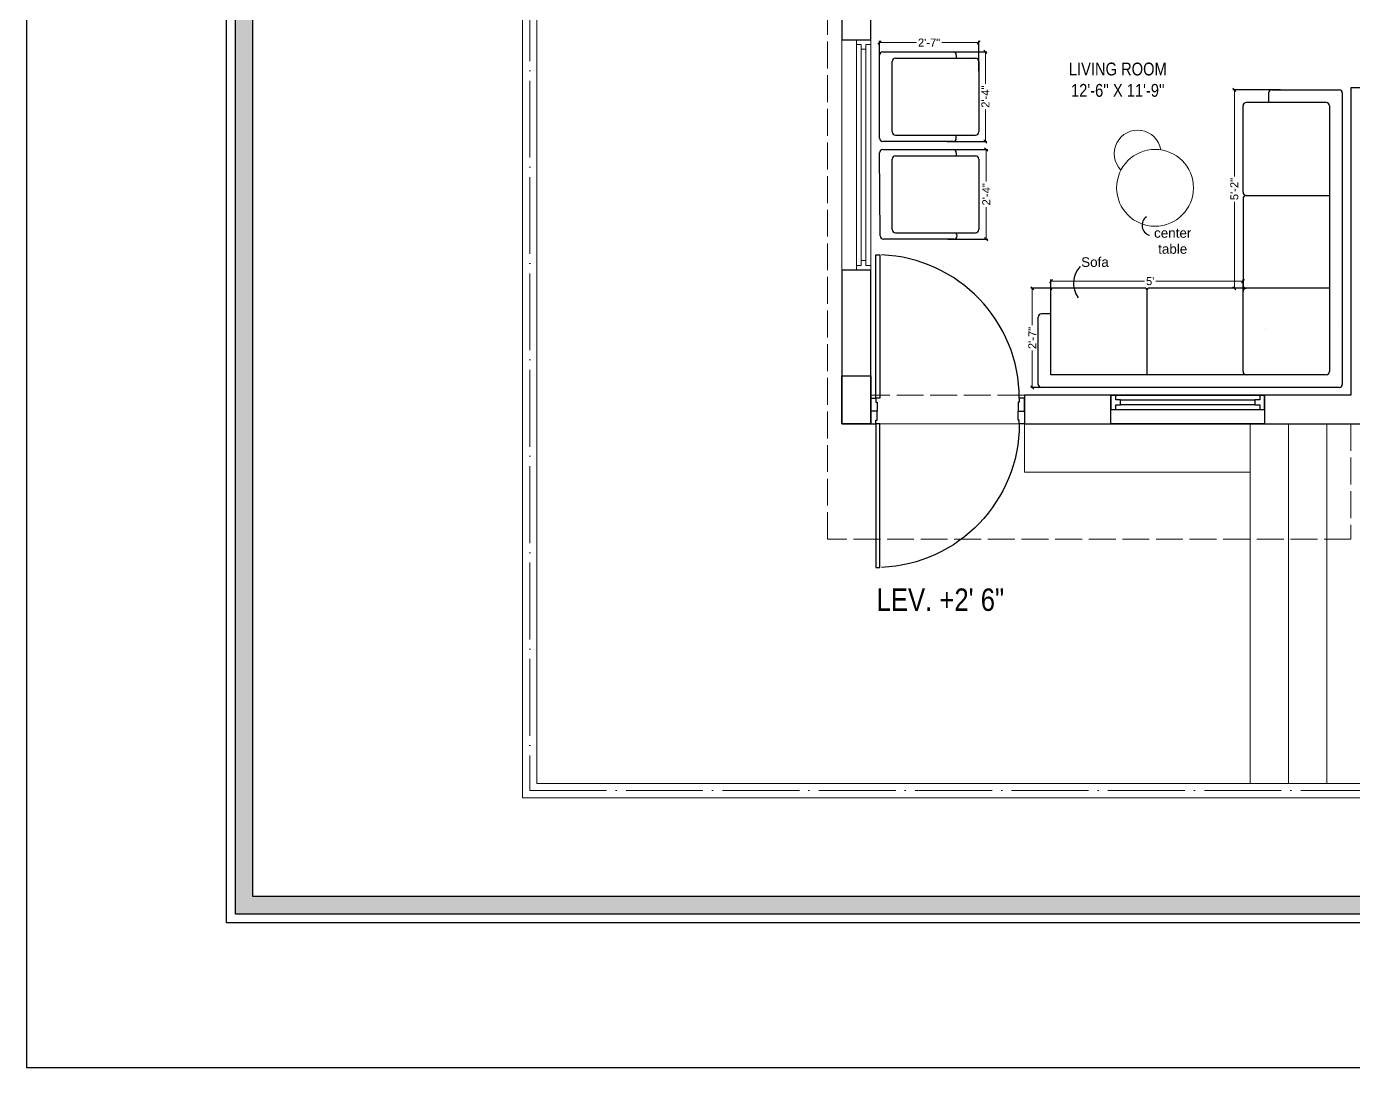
# Model space of a CAD drawing. Header units: millimetres. Extents: x 56222 to 154870, y -177588 to -121287.
# Drawn here: x 147853 to 148267.5, y -177588 to -177262.9 of the extents above; entities that cross this region are included whole.
import ezdxf

# ---------------------------------------------------------------- set-up
doc = ezdxf.new("R2010")
doc.units = ezdxf.units.MM
doc.header["$MEASUREMENT"] = 0
doc.header["$PDMODE"] = 35
doc.linetypes.add('ACAD_ISO02W100', pattern=[15, 12, -3])
doc.linetypes.add('ACAD_ISO04W100', pattern=[30, 24, -3, 0, -3])
doc.layers.get('Defpoints').update_dxf_attribs({"color": 220})
for name, color, linetype in [('AR DOOR', 40, 'Continuous'), ('AR ELE-5', 134, 'Continuous'), ('GROUND FLOOR  ( Text )', 251, 'Continuous')]:
    doc.layers.add(name, color=color, linetype=linetype)
for name, color, linetype, lineweight in [('COLUMN', 1, 'Continuous', 30), ('dim05', 1, 'Continuous', 13), ('ELEVATION ( SPIRAL STAIR )', 250, 'Continuous', 9), ('FIRST FLOOR ( TEXT )', 7, 'Continuous', 9), ('FUR', 250, 'Continuous', 0), ('FURNITURE', 32, 'Continuous', 9), ('GROUND FLOOR', 7, 'Continuous', 9), ('GROUND FLOOR  ( PLINE )', 251, 'Continuous', 30), ('GROUND FLOOR ( DW_RAIL )', 7, 'Continuous', 9), ('Labelling', 1, 'Continuous', 25), ('NAME PLATE', 7, 'Continuous', 25), ('wall', 7, 'Continuous', 30), ('XX~SLAB ( BEAM )~ ( DIM )', 7, 'Continuous', 9)]:
    doc.layers.add(name, color=color, linetype=linetype, lineweight=lineweight)
doc.styles.add('Arial', font='arial.ttf')
doc.styles.add("Cn_BT_0'-0", font='swissc.ttf')
doc.styles.add('KATHA', font='swissc.ttf')
doc.styles.get("Standard").update_dxf_attribs({"font": 'arial.ttf', "height": 6})
doc.styles.add('style4', font='ARIALN.TTF')
doc.dimstyles.new('ISO-25', dxfattribs={"dimtxt": 2.5, "dimasz": 1, "dimexe": 0.5, "dimexo": 1, "dimtad": 0, "dimdec": 1, "dimlunit": 4, "dimtxsty": 'Standard', "dimblk": 'OBLIQUE', "dimcen": 2.5, "dimclrd": 1, "dimclre": 1, "dimclrt": 5, "dimadec": 0, "dimazin": 0, "dimtfac": 1, "dimtdec": 1, "dimtmove": 0, "dimatfit": 3, "dimfxl": 1, "dimlwd": -1, "dimarcsym": 0})

# ---------------------------------------------------------------- blocks, each defined once
blk = doc.blocks.new('LAYOUT FILE')
at = {"layer": 'NAME PLATE', "true_color": 0xd39e00}
h = blk.add_hatch(color=42, dxfattribs=at)
h.paths.add_polyline_path([(3346889.83, -513806.18), (3346889.83, -514260.7), (3347535.56, -514260.7), (3347535.56, -513806.18)])
h.paths.add_polyline_path([(3346894.36, -513810.71), (3347531.03, -513810.71), (3347531.03, -514256.17), (3346894.36, -514256.17)], flags=16)
at = {"layer": 'NAME PLATE', "color": 42, "true_color": 0xd39e00}
for points in [[(3346887.56, -513803.91), (3347537.83, -513803.91), (3347537.83, -514262.96), (3346887.56, -514262.96)], [(3346889.83, -513806.18), (3347535.56, -513806.18), (3347535.56, -514260.7), (3346889.83, -514260.7)], [(3346894.36, -513810.71), (3347531.03, -513810.71), (3347531.03, -514256.17), (3346894.36, -514256.17)]]:
    blk.add_lwpolyline(points, close=True, dxfattribs=at)
blk = doc.blocks.new('*U257')
for points in [[(0, 0), (0, 1120), (30, 1120), (30, 0)], [(-40, 0), (0, 0), (0, -30), (10, -30), (10, -100), (-40, -100)], [(1160, 0), (1120, 0), (1120, -30), (1110, -30), (1110, -100), (1160, -100)]]:
    blk.add_lwpolyline(points, close=True)
at = {"layer": 'AR ELE-5', "linetype": 'ByBlock', "ltscale": 15}
blk.add_arc((-2, -1), 1122, 0.0347, 87.627, dxfattribs=at)
blk = doc.blocks.new('_Oblique')
at = {"layer": 'wall', "color": 0, "lineweight": -2}
blk.add_line((-0.5, -0.5), (0.5, 0.5), dxfattribs=at)
blk = doc.blocks.new('*D471')
at = {"layer": 'Defpoints', "color": 0, "transparency": 16777216}
for p in [(148232.97, -177342.46), (148172.97, -177353.27), (148232.97, -177353.27)]:
    blk.add_point(p, dxfattribs=at)
at = {"layer": 'dim05', "color": 1, "linetype": 'Continuous', "lineweight": -2, "transparency": 16777216}
for p, q in [((148172.97, -177352.27), (148172.97, -177341.96)), ((148232.97, -177352.27), (148232.97, -177341.96))]:
    blk.add_line(p, q, dxfattribs=at)
at = {"layer": 'dim05', "color": 1, "linetype": 'Continuous', "transparency": 16777216}
for p, q in [((148172.97, -177342.46), (148202.2, -177342.46)), ((148232.97, -177342.46), (148205.75, -177342.46))]:
    blk.add_line(p, q, dxfattribs=at)
at = {"layer": 'dim05', "color": 1, "transparency": 16777216, "rotation": 180}
blk.add_blockref('_Oblique', (148172.97, -177342.46), dxfattribs=at)
at = {"layer": 'dim05', "color": 1, "transparency": 16777216}
blk.add_blockref('_Oblique', (148232.97, -177342.46), dxfattribs=at)
at = {"layer": 'dim05', "color": 5, "lineweight": 25, "transparency": 16777216, "insert": (148203.97, -177342.46), "char_height": 2.5, "attachment_point": 5, "style": 'Arial'}
blk.add_mtext("5'", dxfattribs=at)
blk = doc.blocks.new('*D472')
at = {"layer": 'Defpoints', "color": 0, "transparency": 16777216}
for p in [(148230.26, -177282.68), (148245.72, -177282.68), (148230.26, -177344.68)]:
    blk.add_point(p, dxfattribs=at)
at = {"layer": 'dim05', "color": 1, "linetype": 'Continuous', "lineweight": -2, "transparency": 16777216}
for p, q in [((148244.72, -177282.68), (148229.76, -177282.68)), ((148231.26, -177344.68), (148230.76, -177344.68))]:
    blk.add_line(p, q, dxfattribs=at)
at = {"layer": 'dim05', "color": 1, "linetype": 'Continuous', "transparency": 16777216}
for p, q in [((148230.26, -177282.68), (148230.26, -177309.73)), ((148230.26, -177344.68), (148230.26, -177317.63))]:
    blk.add_line(p, q, dxfattribs=at)
at = {"layer": 'dim05', "color": 1, "transparency": 16777216}
for p, rotation in [((148230.26, -177282.68), 90), ((148230.26, -177344.68), 270)]:
    blk.add_blockref('_Oblique', p, dxfattribs=dict(at, rotation=rotation))
at = {"layer": 'dim05', "color": 5, "lineweight": 25, "transparency": 16777216, "insert": (148230.26, -177313.68), "char_height": 2.5, "attachment_point": 5, "rotation": 90, "style": 'Arial'}
blk.add_mtext('5\'-2"', dxfattribs=at)
blk = doc.blocks.new('*D473')
at = {"layer": 'Defpoints', "color": 0, "transparency": 16777216}
for p in [(148167.15, -177344.68), (148177.91, -177344.68), (148179.36, -177375.68)]:
    blk.add_point(p, dxfattribs=at)
at = {"layer": 'dim05', "color": 1, "linetype": 'Continuous', "lineweight": -2, "transparency": 16777216}
for p, q in [((148176.91, -177344.68), (148166.65, -177344.68)), ((148178.36, -177375.68), (148166.65, -177375.68))]:
    blk.add_line(p, q, dxfattribs=at)
at = {"layer": 'dim05', "color": 1, "linetype": 'Continuous', "transparency": 16777216}
for p, q in [((148167.15, -177344.68), (148167.15, -177356.21)), ((148167.15, -177375.68), (148167.15, -177364.15))]:
    blk.add_line(p, q, dxfattribs=at)
at = {"layer": 'dim05', "color": 1, "transparency": 16777216}
for p, rotation in [((148167.15, -177344.68), 90), ((148167.15, -177375.68), 270)]:
    blk.add_blockref('_Oblique', p, dxfattribs=dict(at, rotation=rotation))
at = {"layer": 'dim05', "color": 5, "lineweight": 25, "transparency": 16777216, "insert": (148167.15, -177360.18), "char_height": 2.5, "attachment_point": 5, "rotation": 90, "style": 'Arial'}
blk.add_mtext('2\'-7"', dxfattribs=at)
blk = doc.blocks.new('*D474')
at = {"layer": 'Defpoints', "color": 0, "transparency": 16777216}
for p in [(148150.41, -177267.94), (148119.41, -177277.9), (148150.41, -177277.9)]:
    blk.add_point(p, dxfattribs=at)
at = {"layer": 'dim05', "color": 1, "linetype": 'Continuous', "lineweight": -2, "transparency": 16777216}
for p, q in [((148119.41, -177276.9), (148119.41, -177267.44)), ((148150.41, -177276.9), (148150.41, -177267.44))]:
    blk.add_line(p, q, dxfattribs=at)
at = {"layer": 'dim05', "color": 1, "linetype": 'Continuous', "transparency": 16777216}
for p, q in [((148119.41, -177267.94), (148130.95, -177267.94)), ((148150.41, -177267.94), (148138.88, -177267.94))]:
    blk.add_line(p, q, dxfattribs=at)
at = {"layer": 'dim05', "color": 1, "transparency": 16777216, "rotation": 180}
blk.add_blockref('_Oblique', (148119.41, -177267.94), dxfattribs=at)
at = {"layer": 'dim05', "color": 1, "transparency": 16777216}
blk.add_blockref('_Oblique', (148150.41, -177267.94), dxfattribs=at)
at = {"layer": 'dim05', "color": 5, "lineweight": 25, "transparency": 16777216, "insert": (148134.91, -177267.94), "char_height": 2.5, "attachment_point": 5, "style": 'Arial'}
blk.add_mtext('2\'-7"', dxfattribs=at)
blk = doc.blocks.new('*D475')
at = {"layer": 'Defpoints', "color": 0, "transparency": 16777216}
for p in [(148139.59, -177270.82), (148139.59, -177298.82), (148152.49, -177298.82)]:
    blk.add_point(p, dxfattribs=at)
at = {"layer": 'dim05', "color": 1, "linetype": 'Continuous', "lineweight": -2, "transparency": 16777216}
for p, q in [((148140.59, -177270.82), (148152.99, -177270.82)), ((148140.59, -177298.82), (148152.99, -177298.82))]:
    blk.add_line(p, q, dxfattribs=at)
at = {"layer": 'dim05', "color": 1, "linetype": 'Continuous', "transparency": 16777216}
for p, q in [((148152.49, -177270.82), (148152.49, -177280.85)), ((148152.49, -177298.82), (148152.49, -177288.79))]:
    blk.add_line(p, q, dxfattribs=at)
at = {"layer": 'dim05', "color": 1, "transparency": 16777216}
for p, rotation in [((148152.49, -177270.82), 90), ((148152.49, -177298.82), 270)]:
    blk.add_blockref('_Oblique', p, dxfattribs=dict(at, rotation=rotation))
at = {"layer": 'dim05', "color": 5, "lineweight": 25, "transparency": 16777216, "insert": (148152.49, -177284.82), "char_height": 2.5, "attachment_point": 5, "rotation": 90, "style": 'Arial'}
blk.add_mtext('2\'-4"', dxfattribs=at)
blk = doc.blocks.new('*D476')
at = {"layer": 'Defpoints', "color": 0, "transparency": 16777216}
for p in [(148140.37, -177301.32), (148139.73, -177329.34), (148152.76, -177329.34)]:
    blk.add_point(p, dxfattribs=at)
at = {"layer": 'dim05', "color": 1, "linetype": 'Continuous', "lineweight": -2, "transparency": 16777216}
for p, q in [((148141.37, -177301.32), (148153.26, -177301.32)), ((148140.73, -177329.34), (148153.26, -177329.34))]:
    blk.add_line(p, q, dxfattribs=at)
at = {"layer": 'dim05', "color": 1, "linetype": 'Continuous', "transparency": 16777216}
for p, q in [((148152.76, -177301.32), (148152.76, -177311.36)), ((148152.76, -177329.34), (148152.76, -177319.3))]:
    blk.add_line(p, q, dxfattribs=at)
at = {"layer": 'dim05', "color": 1, "transparency": 16777216}
for p, rotation in [((148152.76, -177301.32), 90), ((148152.76, -177329.34), 270)]:
    blk.add_blockref('_Oblique', p, dxfattribs=dict(at, rotation=rotation))
at = {"layer": 'dim05', "color": 5, "lineweight": 25, "transparency": 16777216, "insert": (148152.76, -177315.33), "char_height": 2.5, "attachment_point": 5, "rotation": 90, "style": 'Arial'}
blk.add_mtext('2\'-4"', dxfattribs=at)

msp = doc.modelspace()

# ---------------------------------------------------------------- linework, layer by layer
at = {"layer": 'COLUMN'}
msp.add_lwpolyline([(148107.6875, -177372.0426), (148116.6875, -177372.0426), (148116.6875, -177387.0426), (148107.6875, -177387.0426)], close=True, dxfattribs=at)
at = {"layer": 'ELEVATION ( SPIRAL STAIR )', "color": 2, "lineweight": 30}
for points in [[(148191.6875, -177378.0426), (148239.6875, -177378.0426), (148239.6875, -177387.0426), (148191.6875, -177387.0426)], [(148239.6875, -177378.0426), (148238.1875, -177378.0426), (148238.1875, -177379.5426), (148236.6875, -177379.5426), (148236.6875, -177381.0426), (148194.6875, -177381.0426), (148194.6875, -177379.5426), (148193.1875, -177379.5426), (148193.1875, -177378.0426), (148191.6875, -177378.0426), (148191.6875, -177382.5426), (148193.1875, -177382.5426), (148193.1875, -177381.0426), (148194.6875, -177381.0426), (148194.6875, -177379.5426), (148236.6875, -177379.5426), (148236.6875, -177381.0426), (148238.1875, -177381.0426), (148238.1875, -177382.5426), (148239.6875, -177382.5426), (148239.6875, -177378.0426), (148191.6875, -177378.0426), (148191.6875, -177382.5426), (148239.6875, -177382.5426)]]:
    msp.add_lwpolyline(points, close=True, dxfattribs=at)
at = {"layer": 'FUR'}
for p, q in [((148239.9668, -177357.3539), (148239.9668, -177357.3539)), ((148263.5563, -177355.354), (148263.5563, -177355.354))]:
    msp.add_line(p, q, dxfattribs=at)
at = {"layer": 'FURNITURE', "lineweight": 30}
for p, q in [((148119.415, -177297.8234), (148119.415, -177271.8234)), ((148120.415, -177270.8234), (148142.415, -177270.8234)), ((148143.415, -177271.8234), (148143.415, -177272.8234)), ((148123.415, -177295.8234), (148123.415, -177273.8234)), ((148124.415, -177272.8234), (148149.415, -177272.8234)), ((148150.415, -177273.8234), (148150.415, -177295.8234)), ((148240.9716, -177283.6802), (148240.9716, -177286.6802)), ((148241.9716, -177282.6802), (148262.9716, -177282.6802)), ((148263.9716, -177283.6802), (148263.9716, -177374.6802)), ((148232.9716, -177314.6802), (148232.9716, -177287.6802)), ((148255.9716, -177286.6802), (148233.9716, -177286.6802)), ((148258.9716, -177286.6802), (148255.9716, -177286.6802)), ((148259.9716, -177287.6802), (148259.9716, -177370.6802)), ((148124.415, -177296.8234), (148127.415, -177296.8234)), ((148127.415, -177296.8234), (148149.415, -177296.8234)), ((148143.415, -177297.8234), (148143.415, -177296.8234)), ((148142.415, -177298.8234), (148120.415, -177298.8234)), ((148119.6792, -177328.341), (148119.415, -177302.3234)), ((148120.415, -177301.3234), (148142.415, -177301.3234)), ((148123.415, -177326.3234), (148123.415, -177304.3234)), ((148124.415, -177303.3234), (148149.415, -177303.3234)), ((148143.415, -177302.3234), (148143.415, -177303.3234)), ((148150.415, -177304.3234), (148150.415, -177326.3234)), ((148232.9716, -177316.6802), (148232.9716, -177343.6802)), ((148233.9716, -177315.6802), (148259.9716, -177315.6802)), ((148142.6792, -177329.341), (148120.6792, -177329.341)), ((148124.415, -177327.3234), (148127.415, -177327.3234)), ((148127.415, -177327.3234), (148149.415, -177327.3234)), ((148143.6792, -177328.341), (148143.415, -177327.3234)), ((148172.9716, -177371.6802), (148172.9716, -177345.1802)), ((148202.4716, -177344.6802), (148173.4716, -177344.6802)), ((148202.9716, -177371.6802), (148202.9716, -177345.1802)), ((148259.9716, -177344.6802), (148203.4716, -177344.6802)), ((148232.9716, -177370.6802), (148232.9716, -177345.6802)), ((148168.9716, -177374.6802), (148168.9716, -177353.6802)), ((148172.9716, -177352.6802), (148169.9716, -177352.6802)), ((148258.9716, -177371.6802), (148172.9716, -177371.6802)), ((148262.9716, -177375.6802), (148169.9716, -177375.6802))]:
    msp.add_line(p, q, dxfattribs=at)
at = {"layer": 'FURNITURE'}
msp.add_circle((148205.4831, -177313.2979, 0.0693), 12, dxfattribs=at)
at = {"layer": 'FURNITURE', "lineweight": 30}
for centre, radius, start, end in [((148120.415, -177271.8234), 1, 90, 180), ((148142.415, -177271.8234), 1, 0, 90), ((148124.415, -177273.8234), 1, 90, 180), ((148149.415, -177273.8234), 1, 0, 90), ((148241.9716, -177283.6802), 1, 90, 180), ((148262.9716, -177283.6802), 1, 0, 90), ((148233.9716, -177287.6802), 1, 90, 180), ((148258.9716, -177287.6802), 1, 0, 90), ((148124.415, -177295.8234), 1, 180, 270), ((148149.415, -177295.8234), 1, 270, 0), ((148120.415, -177297.8234), 1, 180, 270), ((148142.415, -177297.8234), 1, 270, 0), ((148120.415, -177302.3234), 1, 90, 180), ((148124.415, -177304.3234), 1, 90, 180), ((148142.415, -177302.3234), 1, 0, 90), ((148149.415, -177304.3234), 1, 0, 90), ((148233.9716, -177314.6802), 1, 180, 270), ((148233.9716, -177316.6802), 1, 90, 180), ((148120.6792, -177328.341), 1, 180, 270), ((148124.415, -177326.3234), 1, 180, 270), ((148142.6792, -177328.341), 1, 270, 0), ((148149.415, -177326.3234), 1, 270, 0), ((148173.4716, -177345.1802), 0.5, 90, 180), ((148202.4716, -177345.1802), 0.5, 0, 90), ((148203.4716, -177345.1802), 0.5, 90, 180), ((148233.9716, -177343.6802), 1, 180, 270), ((148233.9716, -177345.6802), 1, 90, 180), ((148169.9716, -177353.6802), 1, 90, 180), ((148233.9716, -177370.6802), 1, 180, 270), ((148233.9716, -177370.6802), 1, 180, 270), ((148258.9716, -177370.6802), 1, 270, 0), ((148169.9716, -177374.6802), 1, 180, 270), ((148262.9716, -177374.6802), 1, 270, 0)]:
    msp.add_arc(centre, radius, start, end, dxfattribs=at)
at = {"layer": 'FURNITURE'}
msp.add_arc((148200.0466, -177302.6, 0.0693), 7.3133, 9.197776, 224.680269, dxfattribs=at)
at = {"layer": 'GROUND FLOOR'}
for p, q in [((148007.9375, -177036.7926), (148007.9375, -177503.7926)), ((148012.4375, -177041.2926), (148012.4375, -177499.2926)), ((148107.6875, -177094.5426), (148107.6875, -177387.0426)), ((148116.6875, -177237.0426), (148116.6875, -177387.0426)), ((148116.6875, -177267.0426), (148107.6875, -177267.0426)), ((148116.6875, -177339.0426), (148107.6875, -177339.0426)), ((148266.6875, -177378.0426), (148164.6875, -177378.0426)), ((148164.6875, -177378.0426), (148164.6875, -177387.0426)), ((148508.1875, -177387.0426), (148107.6875, -177387.0426)), ((148235.1875, -177387.0426), (148235.1875, -177499.2926)), ((148247.1875, -177387.0426), (148247.1875, -177499.2926)), ((148259.1875, -177387.0426), (148259.1875, -177499.2926)), ((148012.4375, -177499.2926), (148508.1875, -177499.2926)), ((148007.9375, -177503.7926), (148508.1875, -177503.7926))]:
    msp.add_line(p, q, dxfattribs=at)
at = {"layer": 'GROUND FLOOR', "linetype": 'ACAD_ISO02W100', "ltscale": 0.7}
msp.add_line((148164.6875, -177378.0426), (148116.6875, -177378.0426), dxfattribs=at)
at = {"layer": 'GROUND FLOOR', "color": 1, "linetype": 'ACAD_ISO04W100'}
msp.add_lwpolyline([(148508.1875, -177039.0426), (148010.1875, -177039.0426), (148010.1875, -177501.5426), (148508.1875, -177501.5426)], dxfattribs=at)
at = {"layer": 'GROUND FLOOR', "color": 1, "linetype": 'ACAD_ISO02W100', "ltscale": 0.7}
msp.add_lwpolyline([(148266.6875, -177387.0426), (148266.6875, -177423.0427), (148103.1875, -177423.0427), (148103.1875, -177070.5426), (148107.6875, -177070.5426)], dxfattribs=at)
at = {"layer": 'GROUND FLOOR  ( PLINE )'}
for points in [[(148116.6875, -177237.0426), (148176.6875, -177237.0426), (148176.6875, -177232.5426), (148116.6875, -177232.5426), (148116.6875, -177222.0426), (148107.6875, -177222.0426), (148107.6875, -177267.0426), (148116.6875, -177267.0426)], [(148271.1875, -177304.5426), (148313.1875, -177304.5426), (148313.1875, -177282.0426), (148308.6875, -177282.0426), (148308.6875, -177300.0426), (148271.1875, -177300.0426), (148271.1875, -177282.0426), (148266.6875, -177282.0426), (148266.6875, -177378.0426), (148164.6875, -177378.0426), (148164.6875, -177387.0426), (148271.1875, -177387.0426)], [(148116.6875, -177339.0426), (148107.6875, -177339.0426), (148107.6875, -177387.0426), (148116.6875, -177387.0426)]]:
    msp.add_lwpolyline(points, close=True, dxfattribs=at)
at = {"layer": 'GROUND FLOOR ( DW_RAIL )'}
msp.add_lwpolyline([(148116.6875, -177339.0426), (148116.6875, -177337.5426), (148115.1875, -177337.5426), (148115.1875, -177336.0426), (148113.6875, -177336.0426), (148113.6875, -177270.0426), (148115.1875, -177270.0426), (148115.1875, -177268.5426), (148116.6875, -177268.5426), (148116.6875, -177267.0426), (148112.1875, -177267.0426), (148112.1875, -177268.5426), (148113.6875, -177268.5426), (148113.6875, -177270.0426), (148115.1875, -177270.0426), (148115.1875, -177336.0426), (148113.6875, -177336.0426), (148113.6875, -177337.5426), (148112.1875, -177337.5426), (148112.1875, -177339.0426), (148116.6875, -177339.0426), (148116.6875, -177267.0426), (148112.1875, -177267.0426), (148112.1875, -177339.0426)], close=True, dxfattribs=at)
at = {"layer": 'Labelling', "color": 1}
for centre, radius, start, end in [((148204.6683, -177325.0028), 3.2545, 125.238788, 253.810216), ((148187.707, -177343.1651, -0.0006), 7.6935, 136.518449, 215.391369)]:
    msp.add_arc(centre, radius, start, end, dxfattribs=at)
at = {"layer": 'XX~SLAB ( BEAM )~ ( DIM )', "color": 1, "lineweight": 30}
msp.add_lwpolyline([(150686.2641, -176934.95), (147853.0086, -176934.95), (147853.0086, -177588.0074), (150686.2641, -177588.0074)], close=True, dxfattribs=at)
at = {"layer": 'XX~SLAB ( BEAM )~ ( DIM )'}
msp.add_lwpolyline([(148164.6875, -177387.0426), (148235.1875, -177387.0426), (148235.1875, -177402.0806), (148164.6875, -177402.0806)], close=True, dxfattribs=at)

# ---------------------------------------------------------------- block references
at = {"layer": 'AR DOOR', "linetype": 'ByBlock', "lineweight": -2, "extrusion": (0, 0, -1), "xscale": -0.04000000000002399, "yscale": 0.04000000000002399, "zscale": -0.04000000000002399}
msp.add_blockref('*U257', (-148118.2875, -177379.0426), dxfattribs=at)
at = {"layer": 'AR DOOR', "linetype": 'ByBlock', "lineweight": -2, "extrusion": (0, 0, -1), "xscale": 0.04000000000002399, "yscale": 0.04000000000002399, "zscale": -0.04000000000002399, "rotation": 180}
msp.add_blockref('*U257', (-148118.2875, -177387.0426), dxfattribs=at)
at = {"layer": 'NAME PLATE', "lineweight": 0, "xscale": 1.209046105522275, "yscale": 1.209046105522275, "zscale": 1.209046105522275}
msp.add_blockref('LAYOUT FILE', (-3898625.8679, 444224.8067, 0.1256), dxfattribs=at)

# ---------------------------------------------------------------- texts
at = {"layer": 'FIRST FLOOR ( TEXT )', "insert": (148193.8568, -177279.5624), "char_height": 4, "attachment_point": 5, "style": 'KATHA'}
msp.add_mtext("LIVING ROOM\\P12'-6'' X 11'-9''", dxfattribs=at)
at = {"layer": 'GROUND FLOOR  ( Text )', "color": 1, "insert": (148138.4308, -177441.974), "char_height": 7, "attachment_point": 5, "style": "Cn_BT_0'-0"}
msp.add_mtext('LEV. +2\' 6"', dxfattribs=at)
at = {"layer": 'Labelling', "color": 1, "char_height": 3, "width": 33.454272, "attachment_point": 5, "style": 'style4'}
for s, insert in [('\\A1;{\\fArial|b0|i0|c0|p34;center \\Ptable}', (148210.9998, -177329.9131)), ('\\A1;{\\fArial|b0|i0|c0|p34;Sofa }', (148186.7255, -177336.5129, -0.0006))]:
    msp.add_mtext(s, dxfattribs=dict(at, insert=insert))

# ---------------------------------------------------------------- dimensions: what is measured, and where the dimension line sits
at = {"layer": 'dim05', "color": 27, "lineweight": 25, "true_color": 0x7d5120}
dim = msp.add_linear_dim(base=(148150.415, -177267.9415), p1=(148119.415, -177277.8962), p2=(148150.415, -177277.8962), dimstyle='ISO-25', override={"dimtxsty": 'Arial'}, dxfattribs=at)
dim.commit()
dim.dimension.update_dxf_attribs({"geometry": '*D474', "text_midpoint": (148134.915, -177267.9415)})
for base, p1, p2, picture, middle in [((148152.4922, -177298.8234), (148139.5876, -177270.8234), (148139.5876, -177298.8234), '*D475', (148152.4922, -177284.8234)), ((148230.2635, -177282.6802), (148230.2635, -177344.6802), (148245.7243, -177282.6802), '*D472', (148230.2635, -177313.6802)), ((148152.7564, -177329.341), (148140.3694, -177301.3234), (148139.7264, -177329.341), '*D476', (148152.7564, -177315.3322)), ((148167.1499, -177344.6802), (148179.3601, -177375.6802), (148177.9092, -177344.6802), '*D473', (148167.1499, -177360.1802))]:
    dim = msp.add_linear_dim(base=base, p1=p1, p2=p2, angle=90, dimstyle='ISO-25', override={"dimtxsty": 'Arial'}, dxfattribs=at)
    dim.commit()
    dim.dimension.update_dxf_attribs({"geometry": picture, "text_midpoint": middle})
dim = msp.add_linear_dim(base=(148232.9716, -177342.4572), p1=(148172.9716, -177353.2661), p2=(148232.9716, -177353.2661), dimstyle='ISO-25', override={"dimtxsty": 'Arial'}, dxfattribs=at)
dim.commit()
dim.dimension.update_dxf_attribs({"geometry": '*D471', "text_midpoint": (148203.9716, -177342.4572), "dimtype": 160})

doc.saveas('drawing.dxf')
